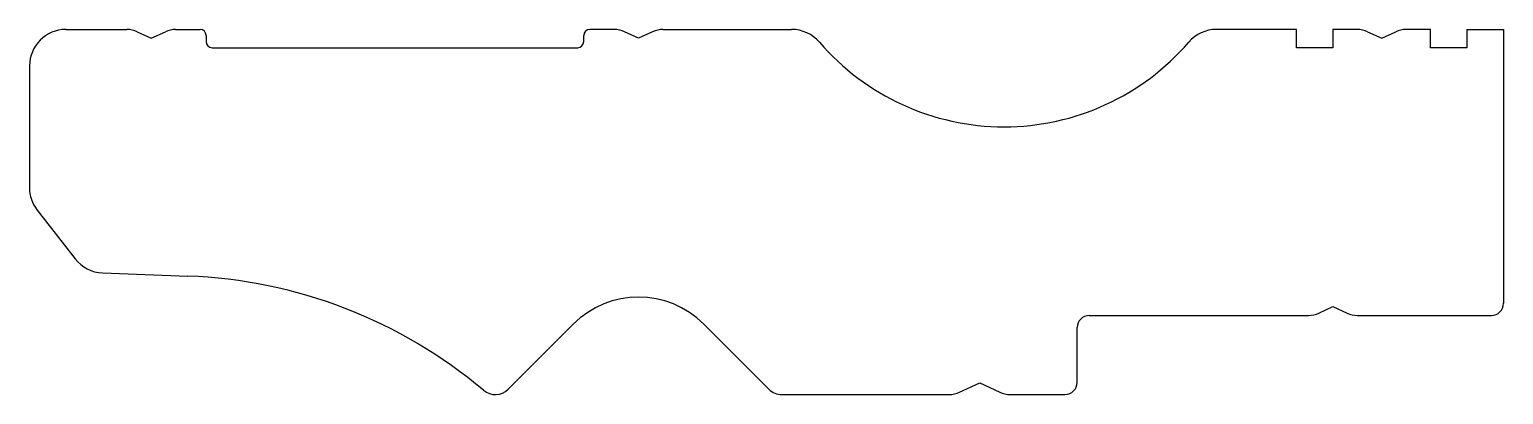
# Model space of a CAD drawing. Extents: x 0 to 121, y -30 to 0.
import ezdxf

# ---------------------------------------------------------------- set-up
doc = ezdxf.new("R2010")
doc.units = 0
doc.layers.add('Sketch', color=7, linetype='CONTINUOUS')

msp = doc.modelspace()

# ---------------------------------------------------------------- linework, layer by layer
at = {"layer": 'Sketch'}
for p, q in [((3, 0), (8, 0)), ((12, 0), (14, 0)), ((52, 0), (62.5644, 0)), ((104, 0), (97.4356, 0)), ((104, -1.5), (104, 0)), ((109, 0), (107, 0)), ((107, 0), (107, -1.5)), ((115, 0), (113, 0)), ((115, -1.5), (115, 0)), ((118, 0), (121, 0)), ((118, 0), (118, -1.5)), ((121, 0), (121, -22.5)), ((8.84524, -0.187384), (10, -0.725859)), ((10, -0.725859), (11.1548, -0.187384)), ((14.5, -0.5), (14.5, -1)), ((45.5, -1), (45.5, -0.5)), ((48, 0), (46, 0)), ((50, -0.725859), (48.8452, -0.187384)), ((51.1548, -0.187384), (50, -0.725859)), ((109.845, -0.187384), (111, -0.725859)), ((111, -0.725859), (112.155, -0.187384)), ((15, -1.5), (45, -1.5)), ((107, -1.5), (104, -1.5)), ((118, -1.5), (115, -1.5)), ((0, -3), (0, -13)), ((0.63198, -14.8419), (3.74487, -18.844)), ((6, -20), (13, -20.2636)), ((105.845, -23.3126), (107, -22.7741)), ((107, -22.7741), (108.155, -23.3126)), ((87, -23.5), (94.8579, -23.5)), ((94.8579, -23.5), (105, -23.5)), ((109, -23.5), (119.142, -23.5)), ((119.142, -23.5), (120, -23.5)), ((44.636, -24.2218), (39.2972, -29.5607)), ((55.364, -24.2218), (60.7028, -29.5607)), ((86, -29), (86, -24.5)), ((61.7635, -30), (75.5, -30)), ((76.3452, -29.8126), (78, -29.041)), ((78, -29.041), (79.6548, -29.8126)), ((80.5, -30), (85, -30))]:
    msp.add_line(p, q, dxfattribs=at)
for centre, radius, start, end in [((3, -3), 3, 90, 180), ((8, -2), 2, 65, 90), ((12, -2), 2, 90, 115), ((14, -0.5), 0.5, 0, 90), ((46, -0.5), 0.5, 90, 180), ((48, -2), 2, 65, 90), ((52, -2), 2, 90, 115), ((62.5644, -3), 3, 40.7057, 90), ((97.4356, -3), 3, 90, 139.294), ((109, -2), 2, 65, 90), ((113, -2), 2, 90, 115), ((15, -1), 0.5, 180, -90), ((45, -1), 0.5, -90, 0), ((80, 12), 20, -139.294, -40.7057), ((3, -13), 3, 180, -142.124), ((6.11289, -17.0021), 3, -142.124, -92.1566), ((11.4948, -60.2353), 40, 49.8808, 87.8434), ((50, -29.5858), 7.58579, 45, 135), ((120, -22.5), 1, -90, 0), ((87, -24.5), 1, 90, 180), ((105, -21.5), 2, -90, -65), ((109, -21.5), 2, -115, -90), ((85, -29), 1, -90, 0), ((38.2365, -28.5), 1.5, -130.119, -45), ((61.7635, -28.5), 1.5, -135, -90), ((75.5, -28), 2, -90, -65), ((80.5, -28), 2, -115, -90)]:
    msp.add_arc(centre, radius, start, end, dxfattribs=at)

doc.saveas('drawing.dxf')
